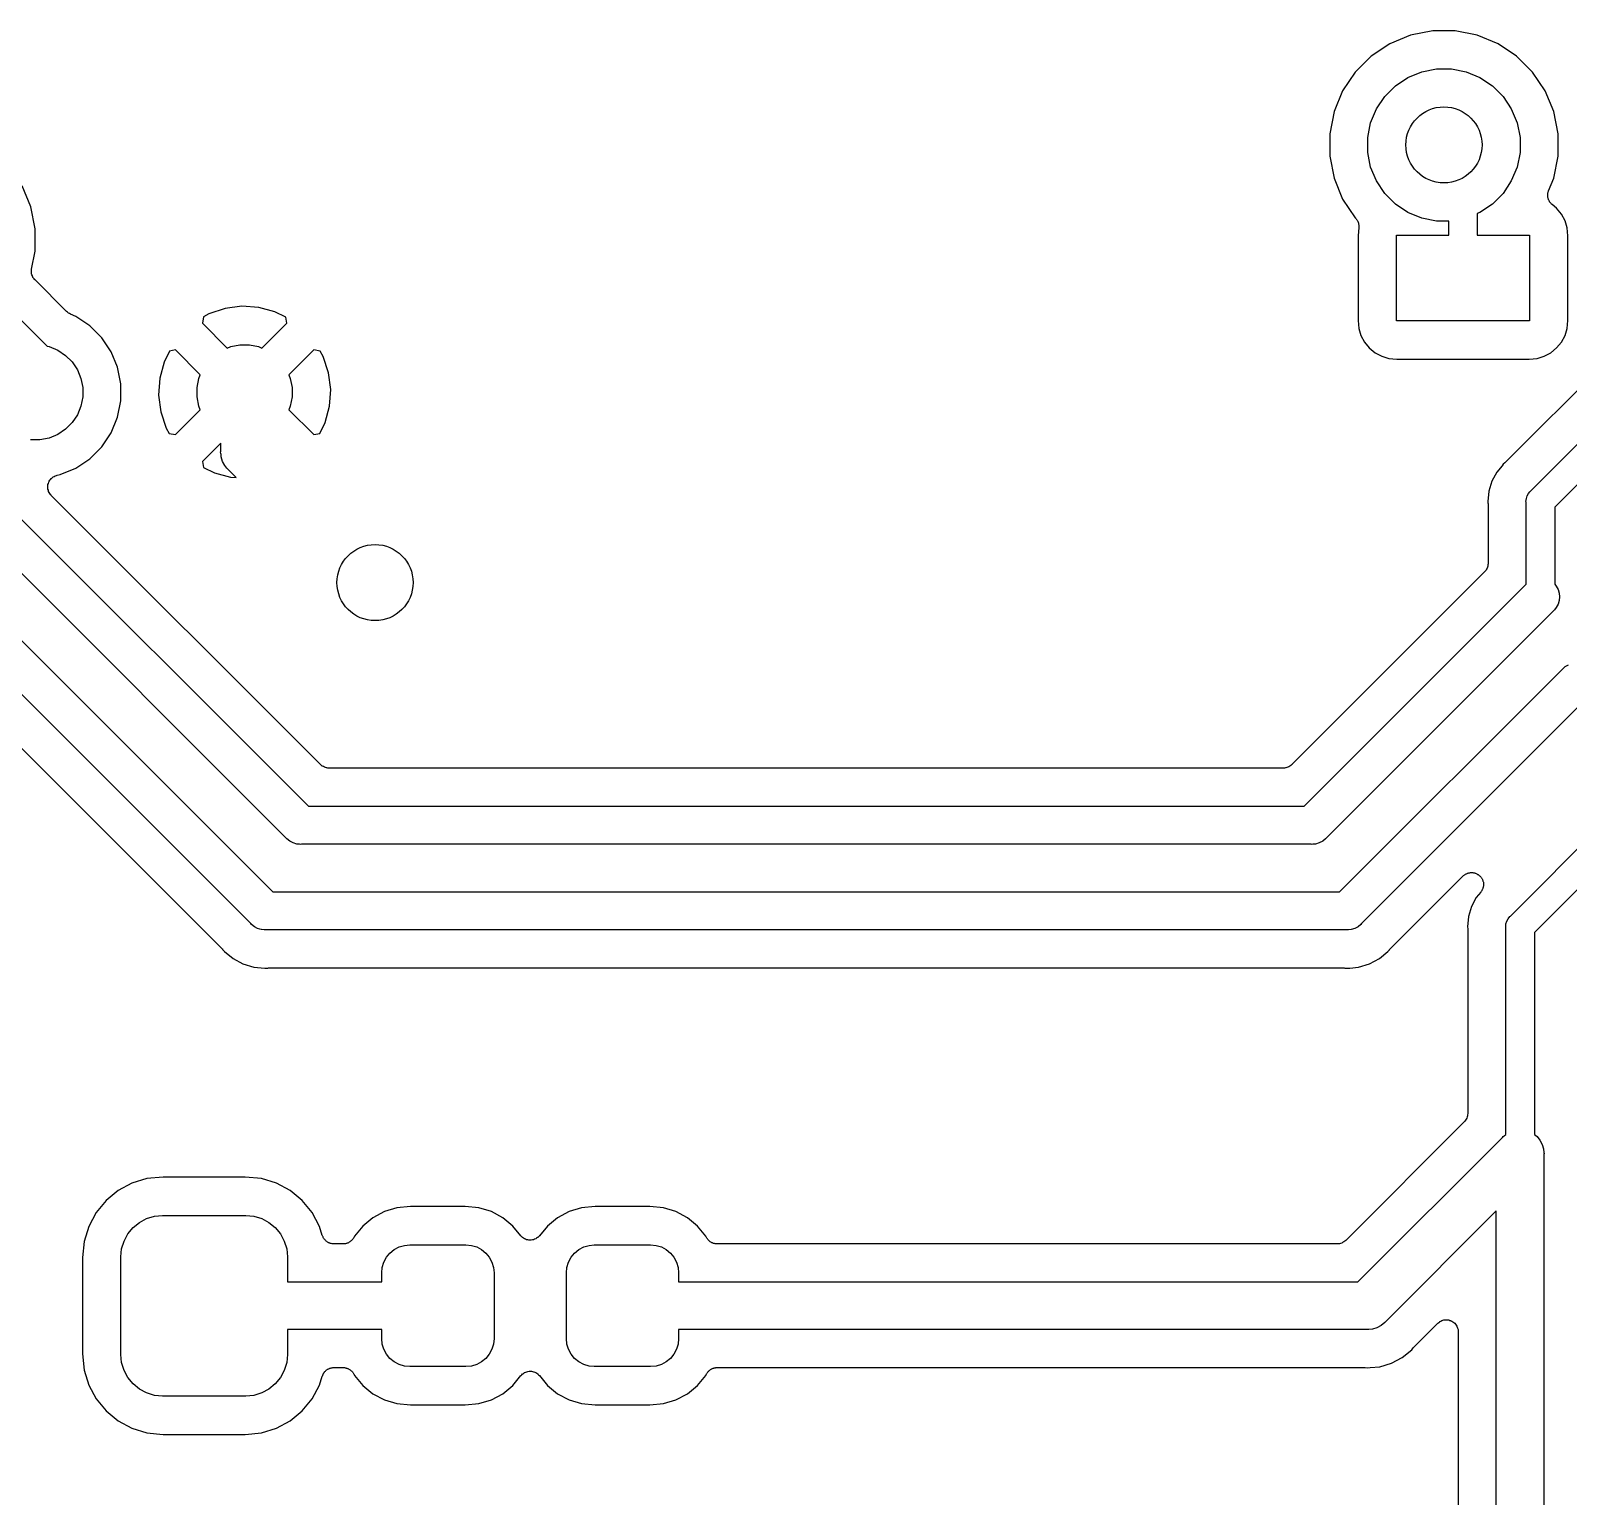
# Model space of a CAD drawing. Extents: x 113.2 to 188.8, y -123.8 to -78.2.
# Drawn here: x 168.58 to 176.65, y -98.5 to -90.8 of the extents above; entities that cross this region are included whole.
import ezdxf

# ---------------------------------------------------------------- set-up
doc = ezdxf.new("R2010")
doc.units = 0
doc.layers.add('BLACK', color=7, linetype='CONTINUOUS')

msp = doc.modelspace()

# ---------------------------------------------------------------- linework, layer by layer
at = {"layer": 'BLACK', "linetype": 'CONTINUOUS'}
for p, q in [((175.825, -90.8231), (175.716, -90.8683)), ((175.941, -90.8), (175.825, -90.8231)), ((176.059, -90.8), (175.941, -90.8)), ((176.175, -90.8231), (176.059, -90.8)), ((176.284, -90.8683), (176.175, -90.8231)), ((175.618, -90.9339), (175.534, -91.0175)), ((175.716, -90.8683), (175.618, -90.9339)), ((176.382, -90.9339), (176.284, -90.8683)), ((176.466, -91.0175), (176.382, -90.9339)), ((175.534, -91.0175), (175.468, -91.1158)), ((175.811, -91.0455), (175.883, -91.0154)), ((175.883, -91.0154), (175.961, -91)), ((175.961, -91), (176.039, -91)), ((176.039, -91), (176.117, -91.0154)), ((176.117, -91.0154), (176.189, -91.0455)), ((176.532, -91.1158), (176.466, -91.0175)), ((175.689, -91.145), (175.745, -91.0893)), ((175.745, -91.0893), (175.811, -91.0455)), ((176.189, -91.0455), (176.255, -91.0893)), ((176.255, -91.0893), (176.311, -91.145)), ((175.468, -91.1158), (175.423, -91.225)), ((175.646, -91.2105), (175.689, -91.145)), ((176.311, -91.145), (176.354, -91.2105)), ((176.577, -91.225), (176.532, -91.1158)), ((175.423, -91.225), (175.4, -91.3409)), ((175.615, -91.2833), (175.646, -91.2105)), ((176.354, -91.2105), (176.385, -91.2833)), ((176.6, -91.3409), (176.577, -91.225)), ((175.4, -91.3409), (175.4, -91.4591)), ((175.6, -91.3606), (175.615, -91.2833)), ((176.385, -91.2833), (176.4, -91.3606)), ((176.6, -91.4591), (176.6, -91.3409)), ((175.6, -91.4394), (175.6, -91.3606)), ((176.4, -91.3606), (176.4, -91.4394)), ((175.4, -91.4591), (175.423, -91.575)), ((175.615, -91.5167), (175.6, -91.4394)), ((176.4, -91.4394), (176.385, -91.5167)), ((176.577, -91.575), (176.6, -91.4591)), ((175.423, -91.575), (175.468, -91.6842)), ((175.646, -91.5895), (175.615, -91.5167)), ((176.385, -91.5167), (176.354, -91.5895)), ((176.55, -91.6405), (176.577, -91.575)), ((168.577, -91.725), (168.532, -91.6158)), ((175.689, -91.655), (175.646, -91.5895)), ((175.745, -91.7107), (175.689, -91.655)), ((176.311, -91.655), (176.255, -91.7107)), ((176.354, -91.5895), (176.311, -91.655)), ((176.545, -91.6578), (176.546, -91.655)), ((176.545, -91.6611), (176.545, -91.6578)), ((176.545, -91.6644), (176.545, -91.6611)), ((176.545, -91.6672), (176.545, -91.6644)), ((176.545, -91.67), (176.545, -91.6672)), ((176.546, -91.6522), (176.547, -91.649)), ((176.546, -91.655), (176.546, -91.6522)), ((176.547, -91.649), (176.548, -91.6458)), ((176.548, -91.6458), (176.549, -91.6432)), ((176.549, -91.6432), (176.55, -91.6405)), ((168.6, -91.8409), (168.577, -91.725)), ((175.468, -91.6842), (175.534, -91.7825)), ((175.811, -91.7545), (175.745, -91.7107)), ((176.255, -91.7107), (176.189, -91.7545)), ((176.456, -93.2176), (177.999, -91.675)), ((176.546, -91.6733), (176.545, -91.67)), ((176.546, -91.6766), (176.546, -91.6733)), ((176.547, -91.6793), (176.546, -91.6766)), ((176.548, -91.6821), (176.547, -91.6793)), ((176.549, -91.6852), (176.548, -91.6821)), ((176.55, -91.6884), (176.549, -91.6852)), ((176.551, -91.6909), (176.55, -91.6884)), ((176.552, -91.6935), (176.551, -91.6909)), ((176.554, -91.6963), (176.552, -91.6935)), ((176.555, -91.6992), (176.554, -91.6963)), ((176.557, -91.7014), (176.555, -91.6992)), ((176.559, -91.7038), (176.557, -91.7014)), ((176.561, -91.7062), (176.559, -91.7038)), ((176.563, -91.7087), (176.561, -91.7062)), ((176.565, -91.7105), (176.563, -91.7087)), ((176.567, -91.7126), (176.565, -91.7105)), ((176.568, -91.7131), (176.567, -91.7126)), ((176.592, -91.7329), (176.568, -91.7131)), ((178.15, -91.7356), (176.582, -93.3043)), ((176.617, -91.7634), (176.592, -91.7329)), ((175.534, -91.7825), (175.535, -91.7835)), ((175.535, -91.7835), (175.536, -91.7841)), ((175.536, -91.7841), (175.537, -91.7863)), ((175.537, -91.7863), (175.539, -91.7882)), ((175.539, -91.7882), (175.541, -91.7911)), ((175.541, -91.7911), (175.543, -91.7937)), ((175.543, -91.7937), (175.544, -91.7961)), ((175.544, -91.7961), (175.546, -91.7984)), ((175.546, -91.7984), (175.547, -91.8016)), ((175.547, -91.8016), (175.549, -91.8046)), ((175.549, -91.8046), (175.55, -91.8072)), ((175.55, -91.8072), (175.551, -91.8098)), ((175.551, -91.8098), (175.551, -91.8131)), ((175.551, -91.8131), (175.552, -91.8164)), ((175.552, -91.8164), (175.553, -91.8191)), ((175.553, -91.8191), (175.553, -91.8218)), ((175.553, -91.8218), (175.553, -91.8252)), ((175.553, -91.8252), (175.553, -91.8286)), ((175.553, -91.8286), (175.553, -91.8313)), ((175.883, -91.7846), (175.811, -91.7545)), ((175.961, -91.8), (175.883, -91.7846)), ((176.025, -91.8), (175.961, -91.8)), ((176.025, -91.875), (176.025, -91.8)), ((176.189, -91.7545), (176.175, -91.7605)), ((176.175, -91.7605), (176.175, -91.875)), ((176.636, -91.7981), (176.617, -91.7634)), ((176.647, -91.8358), (176.636, -91.7981)), ((167.067, -91.9078), (170.035, -94.875)), ((168.6, -91.9591), (168.6, -91.8409)), ((175.553, -91.8341), (175.549, -91.8781)), ((175.549, -91.8781), (175.549, -92.3219)), ((175.553, -91.8313), (175.553, -91.8341)), ((175.75, -92.325), (175.75, -91.875)), ((175.75, -91.875), (176.025, -91.875)), ((176.175, -91.875), (176.45, -91.875)), ((177.557, -91.8336), (176.324, -93.067)), ((176.45, -91.875), (176.45, -92.325)), ((176.651, -91.8781), (176.647, -91.8358)), ((176.651, -92.3219), (176.651, -91.8781)), ((168.581, -92.0529), (168.6, -91.9591)), ((166.562, -92.0384), (169.848, -95.325)), ((169.919, -95.0422), (166.926, -92.0492)), ((168.58, -92.0645), (168.581, -92.0587)), ((168.58, -92.0648), (168.58, -92.0645)), ((168.58, -92.0651), (168.58, -92.0648)), ((168.581, -92.071), (168.58, -92.0651)), ((168.581, -92.0587), (168.581, -92.0529)), ((168.581, -92.0767), (168.581, -92.071)), ((168.331, -92.1248), (168.65, -92.4444)), ((168.581, -92.077), (168.581, -92.0767)), ((168.581, -92.0773), (168.581, -92.077)), ((168.583, -92.083), (168.581, -92.0773)), ((168.585, -92.0885), (168.583, -92.083)), ((168.585, -92.0888), (168.585, -92.0885)), ((168.585, -92.0891), (168.585, -92.0888)), ((168.588, -92.0943), (168.585, -92.0891)), ((168.59, -92.0994), (168.588, -92.0943)), ((168.59, -92.0997), (168.59, -92.0994)), ((168.591, -92.0999), (168.59, -92.0997)), ((168.594, -92.1044), (168.591, -92.0999)), ((168.598, -92.109), (168.594, -92.1044)), ((168.598, -92.1094), (168.598, -92.109)), ((168.599, -92.1096), (168.598, -92.1094)), ((168.598, -92.1094), (168.598, -92.1094)), ((168.598, -92.1094), (168.598, -92.1094)), ((168.765, -92.2761), (168.599, -92.1096)), ((169.733, -95.4922), (166.459, -92.2182)), ((168.769, -92.2797), (168.765, -92.2761)), ((168.774, -92.2834), (168.769, -92.2797)), ((168.774, -92.2836), (168.774, -92.2834)), ((168.774, -92.2839), (168.774, -92.2836)), ((168.78, -92.2866), (168.774, -92.2839)), ((168.785, -92.2894), (168.78, -92.2866)), ((168.785, -92.2897), (168.785, -92.2894)), ((168.813, -92.3012), (168.785, -92.2897)), ((168.785, -92.2897), (168.785, -92.2897)), ((168.785, -92.2897), (168.785, -92.2897)), ((168.785, -92.2897), (168.785, -92.2897)), ((168.887, -92.3505), (168.813, -92.3012)), ((169.484, -92.3037), (169.478, -92.3361)), ((169.512, -92.2885), (169.484, -92.3037)), ((169.597, -92.2597), (169.512, -92.2885)), ((169.685, -92.2481), (169.597, -92.2597)), ((169.774, -92.2539), (169.685, -92.2481)), ((169.859, -92.2768), (169.774, -92.2539)), ((169.916, -92.305), (169.859, -92.2768)), ((169.922, -92.3361), (169.916, -92.305)), ((168.938, -92.4013), (168.887, -92.3505)), ((169.478, -92.3361), (169.609, -92.4672)), ((169.791, -92.4672), (169.922, -92.3361)), ((175.549, -92.3219), (175.553, -92.3642)), ((175.553, -92.3642), (175.564, -92.4019)), ((176.45, -92.325), (175.75, -92.325)), ((176.636, -92.4019), (176.647, -92.3642)), ((176.647, -92.3642), (176.651, -92.3219)), ((168.65, -92.4444), (168.653, -92.4467)), ((168.653, -92.4467), (168.662, -92.4575)), ((168.662, -92.4575), (168.673, -92.4596)), ((168.673, -92.4596), (168.718, -92.4785)), ((168.95, -92.4131), (168.938, -92.4013)), ((168.938, -92.4013), (168.938, -92.4013)), ((168.999, -92.4868), (168.95, -92.4131)), ((169.609, -92.4672), (169.627, -92.4596)), ((169.627, -92.4596), (169.675, -92.45)), ((169.675, -92.45), (169.725, -92.45)), ((169.725, -92.45), (169.773, -92.4596)), ((169.773, -92.4596), (169.791, -92.4672)), ((175.564, -92.4019), (175.583, -92.4367)), ((175.583, -92.4367), (175.608, -92.4671)), ((175.608, -92.4671), (175.638, -92.4921)), ((176.562, -92.4921), (176.592, -92.4671)), ((176.592, -92.4671), (176.617, -92.4367)), ((176.617, -92.4367), (176.636, -92.4019)), ((168.718, -92.4785), (168.759, -92.5058)), ((168.759, -92.5058), (168.794, -92.5406)), ((168.794, -92.5406), (168.822, -92.5816)), ((169.033, -92.5687), (168.999, -92.4868)), ((169.277, -92.5408), (169.254, -92.6264)), ((169.305, -92.4836), (169.277, -92.5408)), ((169.336, -92.4775), (169.305, -92.4836)), ((169.467, -92.6087), (169.336, -92.4775)), ((170.064, -92.4775), (169.933, -92.6087)), ((170.096, -92.4839), (170.064, -92.4775)), ((170.112, -92.5123), (170.096, -92.4839)), ((170.14, -92.5973), (170.112, -92.5123)), ((175.638, -92.4921), (175.673, -92.5107)), ((175.673, -92.5107), (175.711, -92.5221)), ((175.711, -92.5221), (175.753, -92.5263)), ((175.753, -92.5263), (176.447, -92.5263)), ((176.447, -92.5263), (176.489, -92.5221)), ((176.489, -92.5221), (176.527, -92.5107)), ((176.527, -92.5107), (176.562, -92.4921)), ((166.542, -92.5842), (169.582, -95.6245)), ((168.822, -92.5816), (168.84, -92.6271)), ((168.84, -92.6271), (168.85, -92.6754)), ((169.05, -92.6557), (169.033, -92.5687)), ((169.254, -92.6264), (169.248, -92.7149)), ((169.45, -92.6754), (169.46, -92.6271)), ((169.46, -92.6271), (169.467, -92.6087)), ((169.933, -92.6087), (169.94, -92.6271)), ((169.94, -92.6271), (169.95, -92.6754)), ((170.152, -92.6851), (170.14, -92.5973)), ((168.85, -92.6754), (168.85, -92.7246)), ((169.05, -92.7443), (169.05, -92.6557)), ((169.248, -92.7149), (169.26, -92.8028)), ((169.45, -92.7246), (169.45, -92.6754)), ((169.95, -92.6754), (169.95, -92.7246)), ((170.146, -92.7736), (170.152, -92.6851)), ((168.84, -92.7729), (168.822, -92.8184)), ((168.85, -92.7246), (168.84, -92.7729)), ((169.033, -92.8313), (169.05, -92.7443)), ((169.336, -92.9225), (169.467, -92.7913)), ((169.46, -92.7729), (169.45, -92.7246)), ((169.467, -92.7913), (169.46, -92.7729)), ((169.94, -92.7729), (169.933, -92.7913)), ((169.933, -92.7913), (170.064, -92.9225)), ((169.95, -92.7246), (169.94, -92.7729)), ((170.123, -92.8592), (170.146, -92.7736)), ((168.794, -92.8594), (168.759, -92.8942)), ((168.822, -92.8184), (168.794, -92.8594)), ((168.999, -92.9132), (169.033, -92.8313)), ((169.26, -92.8028), (169.288, -92.8877)), ((170.095, -92.9164), (170.123, -92.8592)), ((168.625, -92.95), (168.575, -92.95)), ((168.673, -92.9404), (168.625, -92.95)), ((168.718, -92.9215), (168.673, -92.9404)), ((168.759, -92.8942), (168.718, -92.9215)), ((168.95, -92.9869), (168.999, -92.9132)), ((169.288, -92.8877), (169.304, -92.9161)), ((169.304, -92.9161), (169.336, -92.9225)), ((170.064, -92.9225), (170.095, -92.9164)), ((168.887, -93.0495), (168.938, -92.9987)), ((168.938, -92.9987), (168.95, -92.9869)), ((168.938, -92.9987), (168.938, -92.9987)), ((169.575, -92.9664), (169.478, -93.0639)), ((169.574, -93.015), (169.575, -93.0089)), ((169.575, -93.0211), (169.574, -93.015)), ((169.575, -93.0089), (169.575, -92.9664)), ((169.576, -93.0276), (169.575, -93.0211)), ((169.577, -93.0395), (169.576, -93.0276)), ((169.584, -93.0631), (169.577, -93.0395)), ((168.731, -93.1327), (168.813, -93.0988)), ((168.813, -93.0988), (168.887, -93.0495)), ((169.478, -93.0639), (169.484, -93.095)), ((169.484, -93.095), (169.541, -93.1232)), ((169.596, -93.0848), (169.584, -93.0631)), ((169.607, -93.099), (169.596, -93.0848)), ((169.611, -93.1038), (169.607, -93.099)), ((169.616, -93.1077), (169.611, -93.1038)), ((169.656, -93.1481), (169.616, -93.1077)), ((176.277, -93.1197), (176.252, -93.1675)), ((176.305, -93.0859), (176.277, -93.1197)), ((176.311, -93.0778), (176.305, -93.0859)), ((176.305, -93.0859), (176.305, -93.0859)), ((176.32, -93.0712), (176.311, -93.0778)), ((176.321, -93.0693), (176.32, -93.0712)), ((176.323, -93.0676), (176.321, -93.0693)), ((176.324, -93.067), (176.323, -93.0676)), ((168.666, -93.1906), (168.667, -93.1847)), ((168.666, -93.1966), (168.666, -93.1906)), ((168.666, -93.1968), (168.666, -93.1966)), ((168.666, -93.1969), (168.666, -93.1968)), ((168.666, -93.2029), (168.666, -93.1969)), ((168.667, -93.1845), (168.669, -93.1785)), ((168.667, -93.1846), (168.667, -93.1845)), ((168.667, -93.1847), (168.667, -93.1846)), ((168.669, -93.1785), (168.671, -93.173)), ((168.671, -93.1727), (168.674, -93.1674)), ((168.671, -93.1729), (168.671, -93.1727)), ((168.671, -93.173), (168.671, -93.1729)), ((168.674, -93.1674), (168.677, -93.1622)), ((168.677, -93.162), (168.68, -93.1574)), ((168.677, -93.1621), (168.677, -93.162)), ((168.677, -93.1622), (168.677, -93.1621)), ((168.68, -93.1574), (168.684, -93.1527)), ((168.684, -93.1527), (168.685, -93.1526)), ((168.684, -93.1527), (168.684, -93.1527)), ((168.685, -93.1526), (168.689, -93.1488)), ((168.689, -93.1488), (168.694, -93.145)), ((168.694, -93.1448), (168.699, -93.1421)), ((168.694, -93.1449), (168.694, -93.1448)), ((168.694, -93.145), (168.694, -93.1449)), ((168.699, -93.1421), (168.705, -93.1392)), ((168.705, -93.1391), (168.711, -93.1374)), ((168.705, -93.1392), (168.705, -93.1391)), ((168.705, -93.1392), (168.705, -93.1392)), ((168.711, -93.1374), (168.716, -93.1357)), ((168.716, -93.1357), (168.731, -93.1327)), ((169.541, -93.1232), (169.626, -93.1461)), ((169.626, -93.1461), (169.656, -93.1481)), ((176.252, -93.1675), (176.236, -93.2193)), ((168.667, -93.2089), (168.666, -93.2029)), ((168.667, -93.209), (168.667, -93.2089)), ((168.667, -93.2091), (168.667, -93.209)), ((168.669, -93.2149), (168.667, -93.2091)), ((168.67, -93.2206), (168.669, -93.2149)), ((168.67, -93.2208), (168.67, -93.2206)), ((168.67, -93.2209), (168.67, -93.2208)), ((168.673, -93.2261), (168.67, -93.2209)), ((168.676, -93.2315), (168.673, -93.2261)), ((168.676, -93.2316), (168.676, -93.2315)), ((168.676, -93.2318), (168.676, -93.2316)), ((168.68, -93.2364), (168.676, -93.2318)), ((168.684, -93.2411), (168.68, -93.2364)), ((168.684, -93.2413), (168.684, -93.2411)), ((168.684, -93.2417), (168.684, -93.2413)), ((168.684, -93.2413), (168.684, -93.2413)), ((168.684, -93.2413), (168.684, -93.2413)), ((170.099, -94.6566), (168.684, -93.2417)), ((176.236, -93.2193), (176.23, -93.2732)), ((176.23, -93.2732), (176.231, -93.2836)), ((176.431, -93.2732), (176.433, -93.2585)), ((176.432, -93.2769), (176.431, -93.2732)), ((176.432, -93.7086), (176.432, -93.2769)), ((176.433, -93.2585), (176.437, -93.2444)), ((176.437, -93.2444), (176.444, -93.2313)), ((176.444, -93.2313), (176.451, -93.2228)), ((176.451, -93.2228), (176.454, -93.2199)), ((176.451, -93.2228), (176.451, -93.2228)), ((176.454, -93.2199), (176.456, -93.2176)), ((176.231, -93.2836), (176.232, -93.2845)), ((176.232, -93.2845), (176.232, -93.2872)), ((176.232, -93.2872), (176.232, -93.2898)), ((176.232, -93.2898), (176.232, -93.5997)), ((176.582, -93.3043), (176.582, -93.7088)), ((176.232, -93.6006), (176.231, -93.6063)), ((176.231, -93.6063), (176.231, -93.6121)), ((176.232, -93.5997), (176.232, -93.5999)), ((176.232, -93.5999), (176.232, -93.5999)), ((176.232, -93.5999), (176.232, -93.5999)), ((176.232, -93.5999), (176.232, -93.6006)), ((176.213, -93.6441), (175.201, -94.6566)), ((176.217, -93.6396), (176.213, -93.6441)), ((176.221, -93.6352), (176.217, -93.6396)), ((176.224, -93.6295), (176.221, -93.6347)), ((176.221, -93.6347), (176.221, -93.6349)), ((176.221, -93.6349), (176.221, -93.6352)), ((176.227, -93.6245), (176.224, -93.6295)), ((176.229, -93.6183), (176.227, -93.6239)), ((176.227, -93.6239), (176.227, -93.6241)), ((176.227, -93.6241), (176.227, -93.6245)), ((176.23, -93.6128), (176.229, -93.6183)), ((176.231, -93.6121), (176.23, -93.6124)), ((176.23, -93.6124), (176.23, -93.6128)), ((175.265, -94.875), (176.432, -93.7086)), ((176.582, -93.7088), (176.59, -93.7192)), ((176.59, -93.7192), (176.6, -93.7365)), ((176.6, -93.7365), (176.605, -93.7554)), ((176.605, -93.7554), (176.607, -93.775)), ((176.581, -93.8422), (175.381, -95.0422)), ((176.59, -93.8308), (176.581, -93.8422)), ((176.6, -93.8135), (176.59, -93.8308)), ((176.605, -93.7946), (176.6, -93.8135)), ((176.607, -93.775), (176.605, -93.7946)), ((175.452, -95.325), (176.626, -94.1508)), ((176.626, -94.1508), (176.637, -94.1415)), ((176.637, -94.1415), (176.655, -94.1322)), ((176.767, -94.2922), (175.567, -95.4922)), ((170.104, -94.6603), (170.099, -94.6566)), ((170.108, -94.664), (170.104, -94.6603)), ((170.108, -94.6642), (170.108, -94.664)), ((170.109, -94.6644), (170.108, -94.6642)), ((170.114, -94.6671), (170.109, -94.6644)), ((170.119, -94.6699), (170.114, -94.6671)), ((170.119, -94.67), (170.119, -94.6699)), ((170.119, -94.6702), (170.119, -94.67)), ((170.125, -94.6719), (170.119, -94.6702)), ((170.13, -94.6736), (170.125, -94.6719)), ((170.131, -94.6737), (170.13, -94.6736)), ((170.131, -94.6738), (170.131, -94.6737)), ((170.137, -94.6743), (170.131, -94.6738)), ((170.143, -94.675), (170.137, -94.6743)), ((175.157, -94.675), (170.143, -94.675)), ((170.143, -94.675), (170.143, -94.675)), ((170.143, -94.675), (170.143, -94.675)), ((170.143, -94.675), (170.143, -94.675)), ((170.143, -94.675), (170.143, -94.675)), ((175.162, -94.6744), (175.157, -94.675)), ((175.168, -94.6739), (175.162, -94.6744)), ((175.169, -94.6738), (175.168, -94.6738)), ((175.168, -94.6738), (175.168, -94.6739)), ((175.174, -94.6721), (175.169, -94.6738)), ((175.18, -94.6705), (175.174, -94.6721)), ((175.186, -94.6675), (175.18, -94.6703)), ((175.18, -94.6703), (175.18, -94.6704)), ((175.18, -94.6704), (175.18, -94.6705)), ((175.191, -94.6649), (175.186, -94.6675)), ((175.196, -94.6608), (175.191, -94.6645)), ((175.191, -94.6645), (175.191, -94.6647)), ((175.191, -94.6647), (175.191, -94.6649)), ((175.2, -94.6572), (175.196, -94.6608)), ((175.201, -94.6568), (175.2, -94.6572)), ((175.201, -94.6566), (175.201, -94.6567)), ((175.201, -94.6567), (175.201, -94.6567)), ((175.201, -94.6567), (175.201, -94.6568)), ((170.035, -94.875), (175.265, -94.875)), ((176.35, -95.4525), (176.823, -94.9789)), ((169.922, -95.0461), (169.919, -95.0422)), ((169.937, -95.0585), (169.922, -95.0461)), ((169.952, -95.0665), (169.937, -95.0585)), ((175.363, -95.0585), (175.345, -95.0678)), ((175.378, -95.0461), (175.363, -95.0585)), ((175.381, -95.0422), (175.378, -95.0461)), ((169.955, -95.0678), (169.952, -95.0665)), ((169.974, -95.0736), (169.955, -95.0678)), ((169.975, -95.0737), (169.974, -95.0736)), ((169.988, -95.075), (169.975, -95.0737)), ((169.993, -95.0755), (169.988, -95.075)), ((169.988, -95.075), (169.988, -95.075)), ((169.998, -95.075), (169.993, -95.0755)), ((175.302, -95.075), (169.998, -95.075)), ((175.307, -95.0755), (175.302, -95.075)), ((175.312, -95.075), (175.307, -95.0755)), ((175.326, -95.0736), (175.312, -95.075)), ((175.312, -95.075), (175.312, -95.075)), ((175.345, -95.0678), (175.326, -95.0736)), ((176.929, -95.0849), (176.475, -95.5392)), ((175.718, -95.6245), (176.1, -95.242)), ((176.1, -95.242), (176.101, -95.2414)), ((176.101, -95.2414), (176.103, -95.2395)), ((176.103, -95.2395), (176.106, -95.2374)), ((176.106, -95.2374), (176.108, -95.2357)), ((176.108, -95.2357), (176.111, -95.2338)), ((176.111, -95.2338), (176.113, -95.2324)), ((176.113, -95.2324), (176.116, -95.2307)), ((176.116, -95.2307), (176.119, -95.2296)), ((176.119, -95.2296), (176.122, -95.2281)), ((176.122, -95.2281), (176.124, -95.2273)), ((176.124, -95.2273), (176.127, -95.2261)), ((176.127, -95.2261), (176.13, -95.2256)), ((176.13, -95.2256), (176.133, -95.2247)), ((176.133, -95.2247), (176.136, -95.2244)), ((176.136, -95.2244), (176.139, -95.2239)), ((176.139, -95.2239), (176.142, -95.2239)), ((176.142, -95.2239), (176.146, -95.2236)), ((176.146, -95.2236), (176.149, -95.224)), ((176.149, -95.224), (176.152, -95.224)), ((176.152, -95.224), (176.155, -95.2246)), ((176.155, -95.2246), (176.158, -95.225)), ((176.158, -95.225), (176.161, -95.2259)), ((176.161, -95.2259), (176.164, -95.2265)), ((176.164, -95.2265), (176.166, -95.2277)), ((176.166, -95.2277), (176.169, -95.2286)), ((176.169, -95.2286), (176.172, -95.2301)), ((176.172, -95.2301), (176.175, -95.2313)), ((176.175, -95.2313), (176.177, -95.233)), ((176.177, -95.233), (176.18, -95.2345)), ((176.18, -95.2345), (176.183, -95.2365)), ((176.183, -95.2365), (176.185, -95.2382)), ((176.185, -95.2382), (176.187, -95.2404)), ((176.187, -95.2404), (176.19, -95.2424)), ((176.19, -95.2424), (176.192, -95.2447)), ((176.192, -95.2447), (176.194, -95.2469)), ((176.194, -95.2469), (176.195, -95.2495)), ((176.195, -95.2495), (176.197, -95.2519)), ((176.197, -95.2519), (176.199, -95.2546)), ((176.199, -95.2546), (176.2, -95.2572)), ((176.2, -95.2572), (176.202, -95.26)), ((176.202, -95.26), (176.203, -95.2627)), ((176.203, -95.2627), (176.204, -95.2657)), ((176.204, -95.2657), (176.205, -95.2685)), ((176.205, -95.2685), (176.206, -95.2715)), ((176.206, -95.3018), (176.205, -95.3048)), ((176.206, -95.2715), (176.207, -95.2745)), ((176.207, -95.2958), (176.206, -95.2989)), ((176.206, -95.2989), (176.206, -95.3018)), ((176.207, -95.2745), (176.207, -95.2775)), ((176.207, -95.2775), (176.207, -95.2805)), ((176.207, -95.2805), (176.207, -95.2836)), ((176.207, -95.2836), (176.208, -95.2867)), ((176.208, -95.2867), (176.207, -95.2898)), ((176.207, -95.2898), (176.207, -95.2928)), ((176.207, -95.2928), (176.207, -95.2958)), ((169.848, -95.325), (175.452, -95.325)), ((176.17, -95.3546), (176.145, -95.4024)), ((176.193, -95.3264), (176.17, -95.3546)), ((176.195, -95.3238), (176.193, -95.3264)), ((176.197, -95.3215), (176.195, -95.3238)), ((176.199, -95.3187), (176.197, -95.3215)), ((176.2, -95.3162), (176.199, -95.3187)), ((176.201, -95.3133), (176.2, -95.3162)), ((176.203, -95.3106), (176.201, -95.3133)), ((176.204, -95.3077), (176.203, -95.3106)), ((176.205, -95.3048), (176.204, -95.3077)), ((176.129, -95.4542), (176.124, -95.5082)), ((176.145, -95.4024), (176.129, -95.4542)), ((176.337, -95.4663), (176.347, -95.4549)), ((176.347, -95.4549), (176.35, -95.4525)), ((169.736, -95.4961), (169.733, -95.4922)), ((169.751, -95.5085), (169.736, -95.4961)), ((169.768, -95.5178), (169.751, -95.5085)), ((169.78, -95.5214), (169.768, -95.5178)), ((169.787, -95.5236), (169.78, -95.5214)), ((169.789, -95.5237), (169.787, -95.5236)), ((169.802, -95.525), (169.789, -95.5237)), ((169.807, -95.5255), (169.802, -95.525)), ((169.802, -95.525), (169.802, -95.525)), ((169.812, -95.525), (169.807, -95.5255)), ((175.488, -95.525), (169.812, -95.525)), ((175.493, -95.5255), (175.488, -95.525)), ((175.498, -95.525), (175.493, -95.5255)), ((175.513, -95.5236), (175.498, -95.525)), ((175.498, -95.525), (175.498, -95.525)), ((175.532, -95.5178), (175.513, -95.5236)), ((175.549, -95.5085), (175.532, -95.5178)), ((175.564, -95.4961), (175.549, -95.5085)), ((175.567, -95.4922), (175.564, -95.4961)), ((176.124, -95.5082), (176.125, -95.5186)), ((176.125, -95.5186), (176.125, -95.5195)), ((176.125, -95.5195), (176.125, -95.5221)), ((176.125, -95.5221), (176.125, -95.5247)), ((176.125, -95.5247), (176.125, -96.4893)), ((176.325, -95.5082), (176.326, -95.4934)), ((176.325, -95.5118), (176.325, -95.5082)), ((176.325, -96.5998), (176.325, -95.5118)), ((176.326, -95.4934), (176.33, -95.4793)), ((176.33, -95.4793), (176.337, -95.4663)), ((176.475, -95.5392), (176.475, -96.5998)), ((169.582, -95.6245), (169.583, -95.6252)), ((169.583, -95.6252), (169.584, -95.6272)), ((175.716, -95.6266), (175.718, -95.6245)), ((169.584, -95.6272), (169.586, -95.6291)), ((169.586, -95.6291), (169.594, -95.6382)), ((169.594, -95.6382), (169.639, -95.6756)), ((169.639, -95.6756), (169.691, -95.7035)), ((169.691, -95.7035), (169.748, -95.7207)), ((175.552, -95.7207), (175.609, -95.7035)), ((175.609, -95.7035), (175.661, -95.6756)), ((175.661, -95.6756), (175.706, -95.6382)), ((175.706, -95.6382), (175.714, -95.6291)), ((175.714, -95.6284), (175.716, -95.6266)), ((175.714, -95.6291), (175.714, -95.6284)), ((169.748, -95.7207), (169.807, -95.7265)), ((169.807, -95.7265), (169.818, -95.7253)), ((169.818, -95.7253), (169.819, -95.7252)), ((169.819, -95.7252), (169.822, -95.7253)), ((169.822, -95.7253), (169.825, -95.725)), ((169.825, -95.725), (175.475, -95.725)), ((175.475, -95.725), (175.476, -95.725)), ((175.476, -95.725), (175.479, -95.7253)), ((175.479, -95.7253), (175.482, -95.7253)), ((175.482, -95.7253), (175.493, -95.7265)), ((175.493, -95.7265), (175.505, -95.7253)), ((175.505, -95.7253), (175.552, -95.7207)), ((176.12, -96.5141), (176.117, -96.5192)), ((176.122, -96.508), (176.12, -96.5135)), ((176.12, -96.5135), (176.12, -96.5138)), ((176.12, -96.5138), (176.12, -96.5141)), ((176.124, -96.5024), (176.122, -96.508)), ((176.125, -96.4902), (176.124, -96.496)), ((176.124, -96.496), (176.124, -96.5018)), ((176.124, -96.5018), (176.124, -96.5021)), ((176.124, -96.5021), (176.124, -96.5024)), ((176.125, -96.4893), (176.125, -96.4896)), ((176.125, -96.4896), (176.125, -96.4896)), ((176.125, -96.4896), (176.125, -96.4896)), ((176.125, -96.4896), (176.125, -96.4902)), ((176.107, -96.5338), (175.484, -97.1566)), ((176.11, -96.5293), (176.107, -96.5338)), ((176.114, -96.5249), (176.11, -96.5293)), ((176.117, -96.5192), (176.114, -96.5243)), ((176.114, -96.5243), (176.114, -96.5246)), ((176.114, -96.5246), (176.114, -96.5249)), ((175.548, -97.375), (176.307, -96.6159)), ((176.307, -96.6159), (176.311, -96.6112)), ((176.311, -96.6112), (176.316, -96.6073)), ((176.316, -96.6073), (176.325, -96.5998)), ((176.316, -96.6073), (176.316, -96.6073)), ((176.475, -96.5998), (176.489, -96.6112)), ((176.489, -96.6112), (176.504, -96.6302)), ((176.504, -96.6302), (176.516, -96.6519)), ((176.516, -96.6519), (176.523, -96.6755)), ((176.523, -96.6755), (176.525, -96.6939)), ((176.525, -96.6939), (176.525, -96.6939)), ((176.525, -96.6939), (176.526, -96.7)), ((176.526, -96.7), (176.525, -96.7061)), ((176.525, -96.7061), (176.525, -100.894)), ((169.187, -96.8321), (169.108, -96.856)), ((169.272, -96.8237), (169.187, -96.8321)), ((169.703, -96.8237), (169.272, -96.8237)), ((169.788, -96.8321), (169.703, -96.8237)), ((169.867, -96.856), (169.788, -96.8321)), ((169.036, -96.8948), (168.972, -96.947)), ((169.108, -96.856), (169.036, -96.8948)), ((169.939, -96.8948), (169.867, -96.856)), ((170.003, -96.947), (169.939, -96.8948)), ((168.972, -96.947), (168.92, -97.0106)), ((170.055, -97.0106), (170.003, -96.947)), ((170.5, -96.9857), (170.434, -97.0056)), ((170.571, -96.9787), (170.5, -96.9857)), ((170.859, -96.9787), (170.571, -96.9787)), ((170.93, -96.9857), (170.859, -96.9787)), ((170.996, -97.0056), (170.93, -96.9857)), ((171.47, -96.9857), (171.404, -97.0056)), ((171.541, -96.9787), (171.47, -96.9857)), ((171.829, -96.9787), (171.541, -96.9787)), ((171.9, -96.9857), (171.829, -96.9787)), ((171.966, -97.0056), (171.9, -96.9857)), ((168.92, -97.0106), (168.881, -97.0831)), ((169.114, -97.0891), (169.147, -97.0619)), ((169.147, -97.0619), (169.185, -97.0417)), ((169.185, -97.0417), (169.226, -97.0292)), ((169.226, -97.0292), (169.269, -97.025)), ((169.269, -97.025), (169.706, -97.025)), ((169.706, -97.025), (169.749, -97.0292)), ((169.749, -97.0292), (169.79, -97.0417)), ((169.79, -97.0417), (169.828, -97.0619)), ((169.828, -97.0619), (169.861, -97.0891)), ((170.094, -97.0831), (170.055, -97.0106)), ((170.374, -97.0378), (170.321, -97.0811)), ((170.434, -97.0056), (170.374, -97.0378)), ((171.056, -97.0378), (170.996, -97.0056)), ((171.109, -97.0811), (171.056, -97.0378)), ((171.344, -97.0378), (171.291, -97.0811)), ((171.404, -97.0056), (171.344, -97.0378)), ((172.026, -97.0378), (171.966, -97.0056)), ((172.079, -97.0811), (172.026, -97.0378)), ((176.275, -97.0018), (175.693, -97.584)), ((176.275, -100.775), (176.275, -97.0018)), ((168.881, -97.0831), (168.857, -97.1619)), ((169.054, -97.2011), (169.067, -97.16)), ((169.067, -97.16), (169.087, -97.1222)), ((169.087, -97.1222), (169.114, -97.0891)), ((169.861, -97.0891), (169.888, -97.1222)), ((169.888, -97.1222), (169.908, -97.16)), ((169.908, -97.16), (169.921, -97.2011)), ((170.108, -97.1304), (170.094, -97.0831)), ((170.109, -97.133), (170.108, -97.1304)), ((170.11, -97.1357), (170.109, -97.133)), ((170.112, -97.1386), (170.11, -97.1357)), ((170.113, -97.1417), (170.112, -97.1386)), ((170.115, -97.1441), (170.113, -97.1417)), ((170.116, -97.1466), (170.115, -97.1441)), ((170.118, -97.1492), (170.116, -97.1466)), ((170.12, -97.1519), (170.118, -97.1492)), ((170.122, -97.1539), (170.12, -97.1519)), ((170.124, -97.1561), (170.122, -97.1539)), ((170.126, -97.1583), (170.124, -97.1561)), ((170.129, -97.1606), (170.126, -97.1583)), ((170.26, -97.1589), (170.257, -97.1612)), ((170.262, -97.1567), (170.26, -97.1589)), ((170.264, -97.1546), (170.262, -97.1567)), ((170.266, -97.1527), (170.264, -97.1546)), ((170.268, -97.1499), (170.266, -97.1527)), ((170.27, -97.1473), (170.268, -97.1499)), ((170.272, -97.1448), (170.27, -97.1473)), ((170.273, -97.1425), (170.272, -97.1448)), ((170.274, -97.1418), (170.273, -97.1425)), ((170.278, -97.1339), (170.274, -97.1418)), ((170.321, -97.0811), (170.278, -97.1339)), ((171.151, -97.1329), (171.109, -97.0811)), ((171.156, -97.1371), (171.151, -97.1329)), ((171.16, -97.1413), (171.156, -97.1371)), ((171.16, -97.1414), (171.16, -97.1413)), ((171.16, -97.1416), (171.16, -97.1414)), ((171.165, -97.1449), (171.16, -97.1416)), ((171.17, -97.1482), (171.165, -97.1449)), ((171.17, -97.1483), (171.17, -97.1482)), ((171.17, -97.1484), (171.17, -97.1483)), ((171.176, -97.1506), (171.17, -97.1484)), ((171.181, -97.153), (171.176, -97.1506)), ((171.181, -97.1531), (171.181, -97.153)), ((171.182, -97.1531), (171.181, -97.1531)), ((171.187, -97.1543), (171.182, -97.1531)), ((171.193, -97.1555), (171.187, -97.1543)), ((171.194, -97.1556), (171.193, -97.1555)), ((171.193, -97.1555), (171.193, -97.1555)), ((171.199, -97.1556), (171.194, -97.1556)), ((171.206, -97.1556), (171.199, -97.1556)), ((171.212, -97.1545), (171.206, -97.1556)), ((171.206, -97.1556), (171.206, -97.1556)), ((171.206, -97.1556), (171.206, -97.1556)), ((171.218, -97.1534), (171.212, -97.1545)), ((171.223, -97.151), (171.218, -97.1533)), ((171.218, -97.1533), (171.218, -97.1533)), ((171.218, -97.1533), (171.218, -97.1534)), ((171.229, -97.1488), (171.223, -97.151)), ((171.234, -97.1454), (171.229, -97.1486)), ((171.229, -97.1486), (171.229, -97.1487)), ((171.229, -97.1487), (171.229, -97.1488)), ((171.239, -97.1421), (171.234, -97.1454)), ((171.24, -97.1419), (171.239, -97.142)), ((171.239, -97.142), (171.239, -97.1421)), ((171.244, -97.1378), (171.24, -97.1419)), ((171.248, -97.1336), (171.244, -97.1378)), ((171.249, -97.1329), (171.248, -97.1333)), ((171.248, -97.1333), (171.248, -97.1333)), ((171.248, -97.1333), (171.248, -97.1333)), ((171.248, -97.1333), (171.248, -97.1336)), ((171.291, -97.0811), (171.249, -97.1329)), ((172.122, -97.1339), (172.079, -97.0811)), ((172.126, -97.1418), (172.122, -97.1339)), ((172.128, -97.1441), (172.126, -97.1418)), ((172.129, -97.1466), (172.128, -97.1441)), ((172.131, -97.1492), (172.129, -97.1466)), ((172.133, -97.152), (172.131, -97.1492)), ((172.135, -97.154), (172.133, -97.152)), ((172.137, -97.1561), (172.135, -97.154)), ((172.14, -97.1583), (172.137, -97.1561)), ((172.142, -97.1607), (172.14, -97.1583)), ((175.483, -97.1572), (175.479, -97.1608)), ((175.484, -97.1568), (175.483, -97.1572)), ((175.484, -97.1566), (175.484, -97.1567)), ((175.484, -97.1567), (175.484, -97.1567)), ((175.484, -97.1567), (175.484, -97.1568)), ((168.857, -97.1619), (168.849, -97.2468)), ((169.05, -97.2437), (169.054, -97.2011)), ((169.921, -97.2011), (169.925, -97.2437)), ((170.131, -97.1622), (170.129, -97.1606)), ((170.133, -97.164), (170.131, -97.1622)), ((170.136, -97.1656), (170.133, -97.164)), ((170.139, -97.1675), (170.136, -97.1656)), ((170.141, -97.1686), (170.139, -97.1675)), ((170.144, -97.1699), (170.141, -97.1686)), ((170.147, -97.1709), (170.144, -97.1699)), ((170.15, -97.1722), (170.147, -97.1709)), ((170.153, -97.1728), (170.15, -97.1722)), ((170.155, -97.1736), (170.153, -97.1728)), ((170.159, -97.174), (170.155, -97.1736)), ((170.162, -97.1747), (170.159, -97.174)), ((170.165, -97.1747), (170.162, -97.1747)), ((170.168, -97.175), (170.165, -97.1747)), ((170.218, -97.175), (170.168, -97.175)), ((170.168, -97.175), (170.168, -97.175)), ((170.221, -97.1747), (170.218, -97.175)), ((170.224, -97.1748), (170.221, -97.1747)), ((170.227, -97.1741), (170.224, -97.1748)), ((170.23, -97.1738), (170.227, -97.1741)), ((170.233, -97.173), (170.23, -97.1738)), ((170.236, -97.1725), (170.233, -97.173)), ((170.239, -97.1712), (170.236, -97.1725)), ((170.242, -97.1703), (170.239, -97.1712)), ((170.245, -97.1689), (170.242, -97.1703)), ((170.247, -97.1679), (170.245, -97.1689)), ((170.25, -97.1661), (170.247, -97.1679)), ((170.253, -97.1645), (170.25, -97.1661)), ((170.255, -97.1627), (170.253, -97.1645)), ((170.257, -97.1612), (170.255, -97.1627)), ((170.445, -97.2456), (170.463, -97.2232)), ((170.463, -97.2232), (170.486, -97.2049)), ((170.486, -97.2049), (170.511, -97.1912)), ((170.511, -97.1912), (170.539, -97.1828)), ((170.539, -97.1828), (170.567, -97.18)), ((170.567, -97.18), (170.862, -97.18)), ((170.862, -97.18), (170.891, -97.1828)), ((170.891, -97.1828), (170.919, -97.1912)), ((170.919, -97.1912), (170.944, -97.2049)), ((170.944, -97.2049), (170.967, -97.2232)), ((170.967, -97.2232), (170.985, -97.2456)), ((171.415, -97.2456), (171.433, -97.2232)), ((171.433, -97.2232), (171.456, -97.2049)), ((171.456, -97.2049), (171.481, -97.1912)), ((171.481, -97.1912), (171.509, -97.1828)), ((171.509, -97.1828), (171.537, -97.18)), ((171.537, -97.18), (171.832, -97.18)), ((171.832, -97.18), (171.861, -97.1828)), ((171.861, -97.1828), (171.889, -97.1912)), ((171.889, -97.1912), (171.914, -97.2049)), ((171.914, -97.2049), (171.937, -97.2232)), ((171.937, -97.2232), (171.955, -97.2456)), ((172.144, -97.1622), (172.142, -97.1607)), ((172.146, -97.164), (172.144, -97.1622)), ((172.149, -97.1656), (172.146, -97.164)), ((172.152, -97.1675), (172.149, -97.1656)), ((172.155, -97.1686), (172.152, -97.1675)), ((172.157, -97.1699), (172.155, -97.1686)), ((172.16, -97.1709), (172.157, -97.1699)), ((172.163, -97.1722), (172.16, -97.1709)), ((172.166, -97.1728), (172.163, -97.1722)), ((172.169, -97.1736), (172.166, -97.1728)), ((172.172, -97.174), (172.169, -97.1736)), ((172.175, -97.1747), (172.172, -97.174)), ((172.178, -97.1747), (172.175, -97.1747)), ((172.181, -97.175), (172.178, -97.1747)), ((172.182, -97.175), (172.181, -97.175)), ((175.439, -97.175), (172.182, -97.175)), ((175.445, -97.1744), (175.439, -97.175)), ((175.451, -97.1739), (175.445, -97.1744)), ((175.452, -97.1738), (175.451, -97.1738)), ((175.451, -97.1738), (175.451, -97.1739)), ((175.457, -97.1721), (175.452, -97.1738)), ((175.463, -97.1705), (175.457, -97.1721)), ((175.468, -97.1675), (175.463, -97.1703)), ((175.463, -97.1703), (175.463, -97.1704)), ((175.463, -97.1704), (175.463, -97.1705)), ((175.474, -97.1649), (175.468, -97.1675)), ((175.479, -97.1608), (175.474, -97.1645)), ((175.474, -97.1645), (175.474, -97.1647)), ((175.474, -97.1647), (175.474, -97.1649)), ((168.849, -97.2468), (168.849, -97.7532)), ((169.05, -97.7562), (169.05, -97.2437)), ((169.925, -97.2437), (169.925, -97.375)), ((170.42, -97.3275), (170.423, -97.2987)), ((170.423, -97.2987), (170.431, -97.2711)), ((170.431, -97.2711), (170.445, -97.2456)), ((170.985, -97.2456), (170.999, -97.2711)), ((170.999, -97.2711), (171.007, -97.2987)), ((171.007, -97.2987), (171.01, -97.3275)), ((171.39, -97.3275), (171.393, -97.2987)), ((171.393, -97.2987), (171.401, -97.2711)), ((171.401, -97.2711), (171.415, -97.2456)), ((171.955, -97.2456), (171.969, -97.2711)), ((171.969, -97.2711), (171.977, -97.2987)), ((171.977, -97.2987), (171.98, -97.3275)), ((169.925, -97.375), (170.42, -97.375)), ((170.42, -97.375), (170.42, -97.3275)), ((171.01, -97.3275), (171.01, -97.6725)), ((171.39, -97.6725), (171.39, -97.3275)), ((171.98, -97.3275), (171.98, -97.375)), ((171.98, -97.375), (175.548, -97.375)), ((170.42, -97.625), (169.925, -97.625)), ((169.925, -97.625), (169.925, -97.7562)), ((170.42, -97.6725), (170.42, -97.625)), ((175.594, -97.625), (171.98, -97.625)), ((171.98, -97.625), (171.98, -97.6725)), ((175.6, -97.6256), (175.594, -97.625)), ((175.606, -97.625), (175.6, -97.6256)), ((175.625, -97.6232), (175.606, -97.625)), ((175.606, -97.625), (175.606, -97.625)), ((175.648, -97.616), (175.625, -97.6232)), ((175.67, -97.6044), (175.648, -97.616)), ((175.689, -97.5888), (175.67, -97.6044)), ((175.693, -97.584), (175.689, -97.5888)), ((175.843, -97.7163), (175.968, -97.5919)), ((175.968, -97.5913), (175.973, -97.5875)), ((175.968, -97.5914), (175.968, -97.5913)), ((175.968, -97.5915), (175.968, -97.5914)), ((175.968, -97.5914), (175.968, -97.5914)), ((175.968, -97.5919), (175.968, -97.5915)), ((175.973, -97.5875), (175.978, -97.5838)), ((175.978, -97.5836), (175.983, -97.5808)), ((175.978, -97.5837), (175.978, -97.5836)), ((175.978, -97.5838), (175.978, -97.5837)), ((175.983, -97.5808), (175.989, -97.5781)), ((175.989, -97.578), (175.995, -97.5763)), ((175.989, -97.5781), (175.989, -97.578)), ((175.989, -97.578), (175.989, -97.578)), ((175.995, -97.5763), (176, -97.5746)), ((176, -97.5746), (176, -97.5746)), ((176, -97.5746), (176.001, -97.5746)), ((176.001, -97.5746), (176.007, -97.574)), ((176.007, -97.574), (176.013, -97.5735)), ((176.013, -97.5735), (176.013, -97.5735)), ((176.013, -97.5735), (176.013, -97.5735)), ((176.013, -97.5735), (176.019, -97.5742)), ((176.019, -97.5742), (176.025, -97.5748)), ((176.025, -97.5748), (176.025, -97.5748)), ((176.025, -97.5748), (176.025, -97.5748)), ((176.025, -97.5748), (176.031, -97.5767)), ((176.031, -97.5767), (176.037, -97.5784)), ((176.037, -97.5784), (176.037, -97.5785)), ((176.037, -97.5785), (176.037, -97.5785)), ((176.037, -97.5785), (176.042, -97.5814)), ((176.042, -97.5814), (176.047, -97.5842)), ((176.047, -97.5842), (176.047, -97.5843)), ((176.047, -97.5843), (176.047, -97.5844)), ((176.047, -97.5844), (176.052, -97.5882)), ((176.052, -97.5882), (176.057, -97.5921)), ((176.057, -97.5921), (176.057, -97.5922)), ((176.057, -97.5922), (176.057, -97.5922)), ((176.057, -97.5922), (176.061, -97.5968)), ((176.061, -97.5968), (176.064, -97.6016)), ((176.064, -97.6016), (176.065, -97.6017)), ((176.065, -97.6017), (176.065, -97.6018)), ((176.065, -97.6018), (176.067, -97.607)), ((176.067, -97.607), (176.07, -97.6124)), ((176.07, -97.6124), (176.07, -97.6125)), ((176.07, -97.6125), (176.07, -97.6126)), ((176.07, -97.6126), (176.072, -97.6183)), ((176.072, -97.6183), (176.074, -97.6241)), ((176.074, -97.6241), (176.074, -97.6243)), ((176.074, -97.6243), (176.074, -97.6244)), ((176.074, -97.6244), (176.074, -97.6304)), ((176.074, -97.6304), (176.075, -97.6364)), ((176.075, -97.6364), (176.075, -100.512)), ((170.423, -97.7013), (170.42, -97.6725)), ((170.431, -97.7289), (170.423, -97.7013)), ((171.007, -97.7013), (170.999, -97.7289)), ((171.01, -97.6725), (171.007, -97.7013)), ((171.393, -97.7013), (171.39, -97.6725)), ((171.401, -97.7289), (171.393, -97.7013)), ((171.977, -97.7013), (171.969, -97.7289)), ((171.98, -97.6725), (171.977, -97.7013)), ((175.831, -97.7309), (175.839, -97.7209)), ((175.839, -97.7209), (175.84, -97.7202)), ((175.84, -97.7202), (175.842, -97.7184)), ((175.842, -97.7184), (175.843, -97.7163)), ((168.849, -97.7532), (168.857, -97.8381)), ((169.054, -97.7989), (169.05, -97.7562)), ((169.067, -97.84), (169.054, -97.7989)), ((169.921, -97.7989), (169.908, -97.84)), ((169.925, -97.7562), (169.921, -97.7989)), ((170.445, -97.7544), (170.431, -97.7289)), ((170.463, -97.7768), (170.445, -97.7544)), ((170.486, -97.7951), (170.463, -97.7768)), ((170.511, -97.8088), (170.486, -97.7951)), ((170.944, -97.7951), (170.919, -97.8088)), ((170.967, -97.7768), (170.944, -97.7951)), ((170.985, -97.7544), (170.967, -97.7768)), ((170.999, -97.7289), (170.985, -97.7544)), ((171.415, -97.7544), (171.401, -97.7289)), ((171.433, -97.7768), (171.415, -97.7544)), ((171.456, -97.7951), (171.433, -97.7768)), ((171.481, -97.8088), (171.456, -97.7951)), ((171.914, -97.7951), (171.889, -97.8088)), ((171.937, -97.7768), (171.914, -97.7951)), ((171.955, -97.7544), (171.937, -97.7768)), ((171.969, -97.7289), (171.955, -97.7544)), ((175.664, -97.8203), (175.725, -97.8017)), ((175.725, -97.8017), (175.781, -97.7715)), ((175.781, -97.7715), (175.831, -97.7309)), ((168.857, -97.8381), (168.881, -97.9169)), ((169.087, -97.8778), (169.067, -97.84)), ((169.114, -97.9109), (169.087, -97.8778)), ((169.888, -97.8778), (169.861, -97.9109)), ((169.908, -97.84), (169.888, -97.8778)), ((170.094, -97.9169), (170.108, -97.8696)), ((170.108, -97.8696), (170.109, -97.8688)), ((170.109, -97.8688), (170.11, -97.8662)), ((170.11, -97.8662), (170.111, -97.8635)), ((170.111, -97.8635), (170.112, -97.8606)), ((170.112, -97.8606), (170.113, -97.8575)), ((170.113, -97.8575), (170.115, -97.8552)), ((170.115, -97.8552), (170.116, -97.8527)), ((170.116, -97.8527), (170.119, -97.8501)), ((170.119, -97.8501), (170.12, -97.8474)), ((170.12, -97.8474), (170.122, -97.8454)), ((170.122, -97.8454), (170.124, -97.8433)), ((170.124, -97.8433), (170.127, -97.8411)), ((170.127, -97.8411), (170.129, -97.8388)), ((170.129, -97.8388), (170.132, -97.8373)), ((170.132, -97.8373), (170.134, -97.8355)), ((170.134, -97.8355), (170.137, -97.8339)), ((170.137, -97.8339), (170.139, -97.8321)), ((170.139, -97.8321), (170.142, -97.8311)), ((170.142, -97.8311), (170.145, -97.8297)), ((170.145, -97.8297), (170.148, -97.8288)), ((170.148, -97.8288), (170.151, -97.8275)), ((170.151, -97.8275), (170.154, -97.827)), ((170.154, -97.827), (170.156, -97.8262)), ((170.156, -97.8262), (170.16, -97.8259)), ((170.16, -97.8259), (170.163, -97.8253)), ((170.163, -97.8253), (170.166, -97.8253)), ((170.166, -97.8253), (170.168, -97.825)), ((170.168, -97.825), (170.218, -97.825)), ((170.218, -97.825), (170.219, -97.825)), ((170.219, -97.825), (170.222, -97.8253)), ((170.222, -97.8253), (170.225, -97.8253)), ((170.225, -97.8253), (170.228, -97.826)), ((170.228, -97.826), (170.231, -97.8264)), ((170.231, -97.8264), (170.234, -97.8272)), ((170.234, -97.8272), (170.237, -97.8278)), ((170.237, -97.8278), (170.24, -97.8291)), ((170.24, -97.8291), (170.243, -97.8301)), ((170.243, -97.8301), (170.245, -97.8314)), ((170.245, -97.8314), (170.248, -97.8325)), ((170.248, -97.8325), (170.251, -97.8344)), ((170.251, -97.8344), (170.254, -97.836)), ((170.254, -97.836), (170.256, -97.8378)), ((170.256, -97.8378), (170.258, -97.8393)), ((170.258, -97.8393), (170.26, -97.8417)), ((170.26, -97.8417), (170.263, -97.8439)), ((170.263, -97.8439), (170.265, -97.846)), ((170.265, -97.846), (170.267, -97.848)), ((170.267, -97.848), (170.269, -97.8508)), ((170.269, -97.8508), (170.271, -97.8534)), ((170.271, -97.8534), (170.272, -97.8559)), ((170.272, -97.8559), (170.274, -97.8582)), ((170.274, -97.8582), (170.278, -97.8661)), ((170.278, -97.8661), (170.321, -97.9189)), ((170.539, -97.8172), (170.511, -97.8088)), ((170.567, -97.82), (170.539, -97.8172)), ((170.862, -97.82), (170.567, -97.82)), ((170.891, -97.8172), (170.862, -97.82)), ((170.919, -97.8088), (170.891, -97.8172)), ((171.109, -97.9189), (171.151, -97.8671)), ((171.151, -97.8671), (171.152, -97.8667)), ((171.152, -97.8664), (171.156, -97.8622)), ((171.152, -97.8667), (171.152, -97.8664)), ((171.152, -97.8667), (171.152, -97.8667)), ((171.152, -97.8667), (171.152, -97.8667)), ((171.156, -97.8622), (171.16, -97.8581)), ((171.16, -97.8581), (171.161, -97.858)), ((171.161, -97.8579), (171.166, -97.8546)), ((171.161, -97.858), (171.161, -97.8579)), ((171.166, -97.8546), (171.171, -97.8514)), ((171.171, -97.8512), (171.177, -97.849)), ((171.171, -97.8513), (171.171, -97.8512)), ((171.171, -97.8514), (171.171, -97.8513)), ((171.177, -97.849), (171.182, -97.8467)), ((171.182, -97.8466), (171.188, -97.8455)), ((171.182, -97.8467), (171.182, -97.8466)), ((171.182, -97.8467), (171.182, -97.8467)), ((171.188, -97.8455), (171.194, -97.8444)), ((171.194, -97.8444), (171.194, -97.8444)), ((171.194, -97.8444), (171.194, -97.8444)), ((171.194, -97.8444), (171.2, -97.8444)), ((171.2, -97.8444), (171.206, -97.8444)), ((171.206, -97.8444), (171.207, -97.8445)), ((171.207, -97.8445), (171.207, -97.8445)), ((171.207, -97.8445), (171.212, -97.8457)), ((171.212, -97.8457), (171.218, -97.8469)), ((171.218, -97.8469), (171.219, -97.847)), ((171.219, -97.847), (171.219, -97.847)), ((171.219, -97.847), (171.224, -97.8493)), ((171.224, -97.8493), (171.23, -97.8516)), ((171.23, -97.8516), (171.23, -97.8517)), ((171.23, -97.8517), (171.23, -97.8518)), ((171.23, -97.8518), (171.235, -97.8551)), ((171.235, -97.8551), (171.24, -97.8584)), ((171.24, -97.8584), (171.24, -97.8586)), ((171.24, -97.8586), (171.24, -97.8587)), ((171.24, -97.8587), (171.244, -97.8628)), ((171.244, -97.8628), (171.249, -97.8671)), ((171.249, -97.8671), (171.291, -97.9189)), ((171.509, -97.8172), (171.481, -97.8088)), ((171.537, -97.82), (171.509, -97.8172)), ((171.832, -97.82), (171.537, -97.82)), ((171.861, -97.8172), (171.832, -97.82)), ((171.889, -97.8088), (171.861, -97.8172)), ((172.079, -97.9189), (172.122, -97.8661)), ((172.122, -97.8661), (172.126, -97.8582)), ((172.126, -97.8582), (172.127, -97.8575)), ((172.127, -97.8575), (172.128, -97.8552)), ((172.128, -97.8552), (172.13, -97.8527)), ((172.13, -97.8527), (172.132, -97.8501)), ((172.132, -97.8501), (172.134, -97.8473)), ((172.134, -97.8473), (172.136, -97.8454)), ((172.136, -97.8454), (172.138, -97.8433)), ((172.138, -97.8433), (172.14, -97.8411)), ((172.14, -97.8411), (172.143, -97.8388)), ((172.143, -97.8388), (172.145, -97.8373)), ((172.145, -97.8373), (172.147, -97.8355)), ((172.147, -97.8355), (172.15, -97.8339)), ((172.15, -97.8339), (172.153, -97.8321)), ((172.153, -97.8321), (172.155, -97.8311)), ((172.155, -97.8311), (172.158, -97.8297)), ((172.158, -97.8297), (172.161, -97.8288)), ((172.161, -97.8288), (172.164, -97.8275)), ((172.164, -97.8275), (172.167, -97.827)), ((172.167, -97.827), (172.17, -97.8262)), ((172.17, -97.8262), (172.173, -97.8259)), ((172.173, -97.8259), (172.176, -97.8252)), ((172.176, -97.8252), (172.179, -97.8253)), ((172.179, -97.8253), (172.182, -97.825)), ((172.182, -97.825), (175.581, -97.825)), ((175.581, -97.825), (175.582, -97.825)), ((175.582, -97.825), (175.584, -97.8253)), ((175.584, -97.8253), (175.587, -97.8253)), ((175.587, -97.8253), (175.6, -97.8266)), ((175.6, -97.8266), (175.613, -97.8253)), ((175.613, -97.8253), (175.664, -97.8203)), ((175.613, -97.8253), (175.613, -97.8253)), ((168.881, -97.9169), (168.92, -97.9894)), ((169.147, -97.9381), (169.114, -97.9109)), ((169.185, -97.9583), (169.147, -97.9381)), ((169.226, -97.9708), (169.185, -97.9583)), ((169.79, -97.9583), (169.749, -97.9708)), ((169.828, -97.9381), (169.79, -97.9583)), ((169.861, -97.9109), (169.828, -97.9381)), ((170.055, -97.9894), (170.094, -97.9169)), ((170.321, -97.9189), (170.374, -97.9622)), ((170.374, -97.9622), (170.434, -97.9944)), ((170.996, -97.9944), (171.056, -97.9622)), ((171.056, -97.9622), (171.109, -97.9189)), ((171.291, -97.9189), (171.344, -97.9622)), ((171.344, -97.9622), (171.404, -97.9944)), ((171.966, -97.9944), (172.026, -97.9622)), ((172.026, -97.9622), (172.079, -97.9189)), ((168.92, -97.9894), (168.972, -98.053)), ((169.269, -97.975), (169.226, -97.9708)), ((169.706, -97.975), (169.269, -97.975)), ((169.749, -97.9708), (169.706, -97.975)), ((170.003, -98.053), (170.055, -97.9894)), ((170.434, -97.9944), (170.5, -98.0143)), ((170.5, -98.0143), (170.571, -98.0213)), ((170.571, -98.0213), (170.859, -98.0213)), ((170.859, -98.0213), (170.93, -98.0143)), ((170.93, -98.0143), (170.996, -97.9944)), ((171.404, -97.9944), (171.47, -98.0143)), ((171.47, -98.0143), (171.541, -98.0213)), ((171.541, -98.0213), (171.829, -98.0213)), ((171.829, -98.0213), (171.9, -98.0143)), ((171.9, -98.0143), (171.966, -97.9944)), ((168.972, -98.053), (169.036, -98.1052)), ((169.036, -98.1052), (169.108, -98.144)), ((169.867, -98.144), (169.939, -98.1052)), ((169.939, -98.1052), (170.003, -98.053)), ((169.108, -98.144), (169.187, -98.1679)), ((169.187, -98.1679), (169.272, -98.1763)), ((169.272, -98.1763), (169.703, -98.1763)), ((169.703, -98.1763), (169.788, -98.1679)), ((169.788, -98.1679), (169.867, -98.144))]:
    msp.add_line(p, q, dxfattribs=at)
at = {"layer": 'BLACK'}
for centre in [(176, -91.4), (170.385, -93.7)]:
    msp.add_circle(centre, 0.2, dxfattribs=at)

doc.saveas('drawing.dxf')
